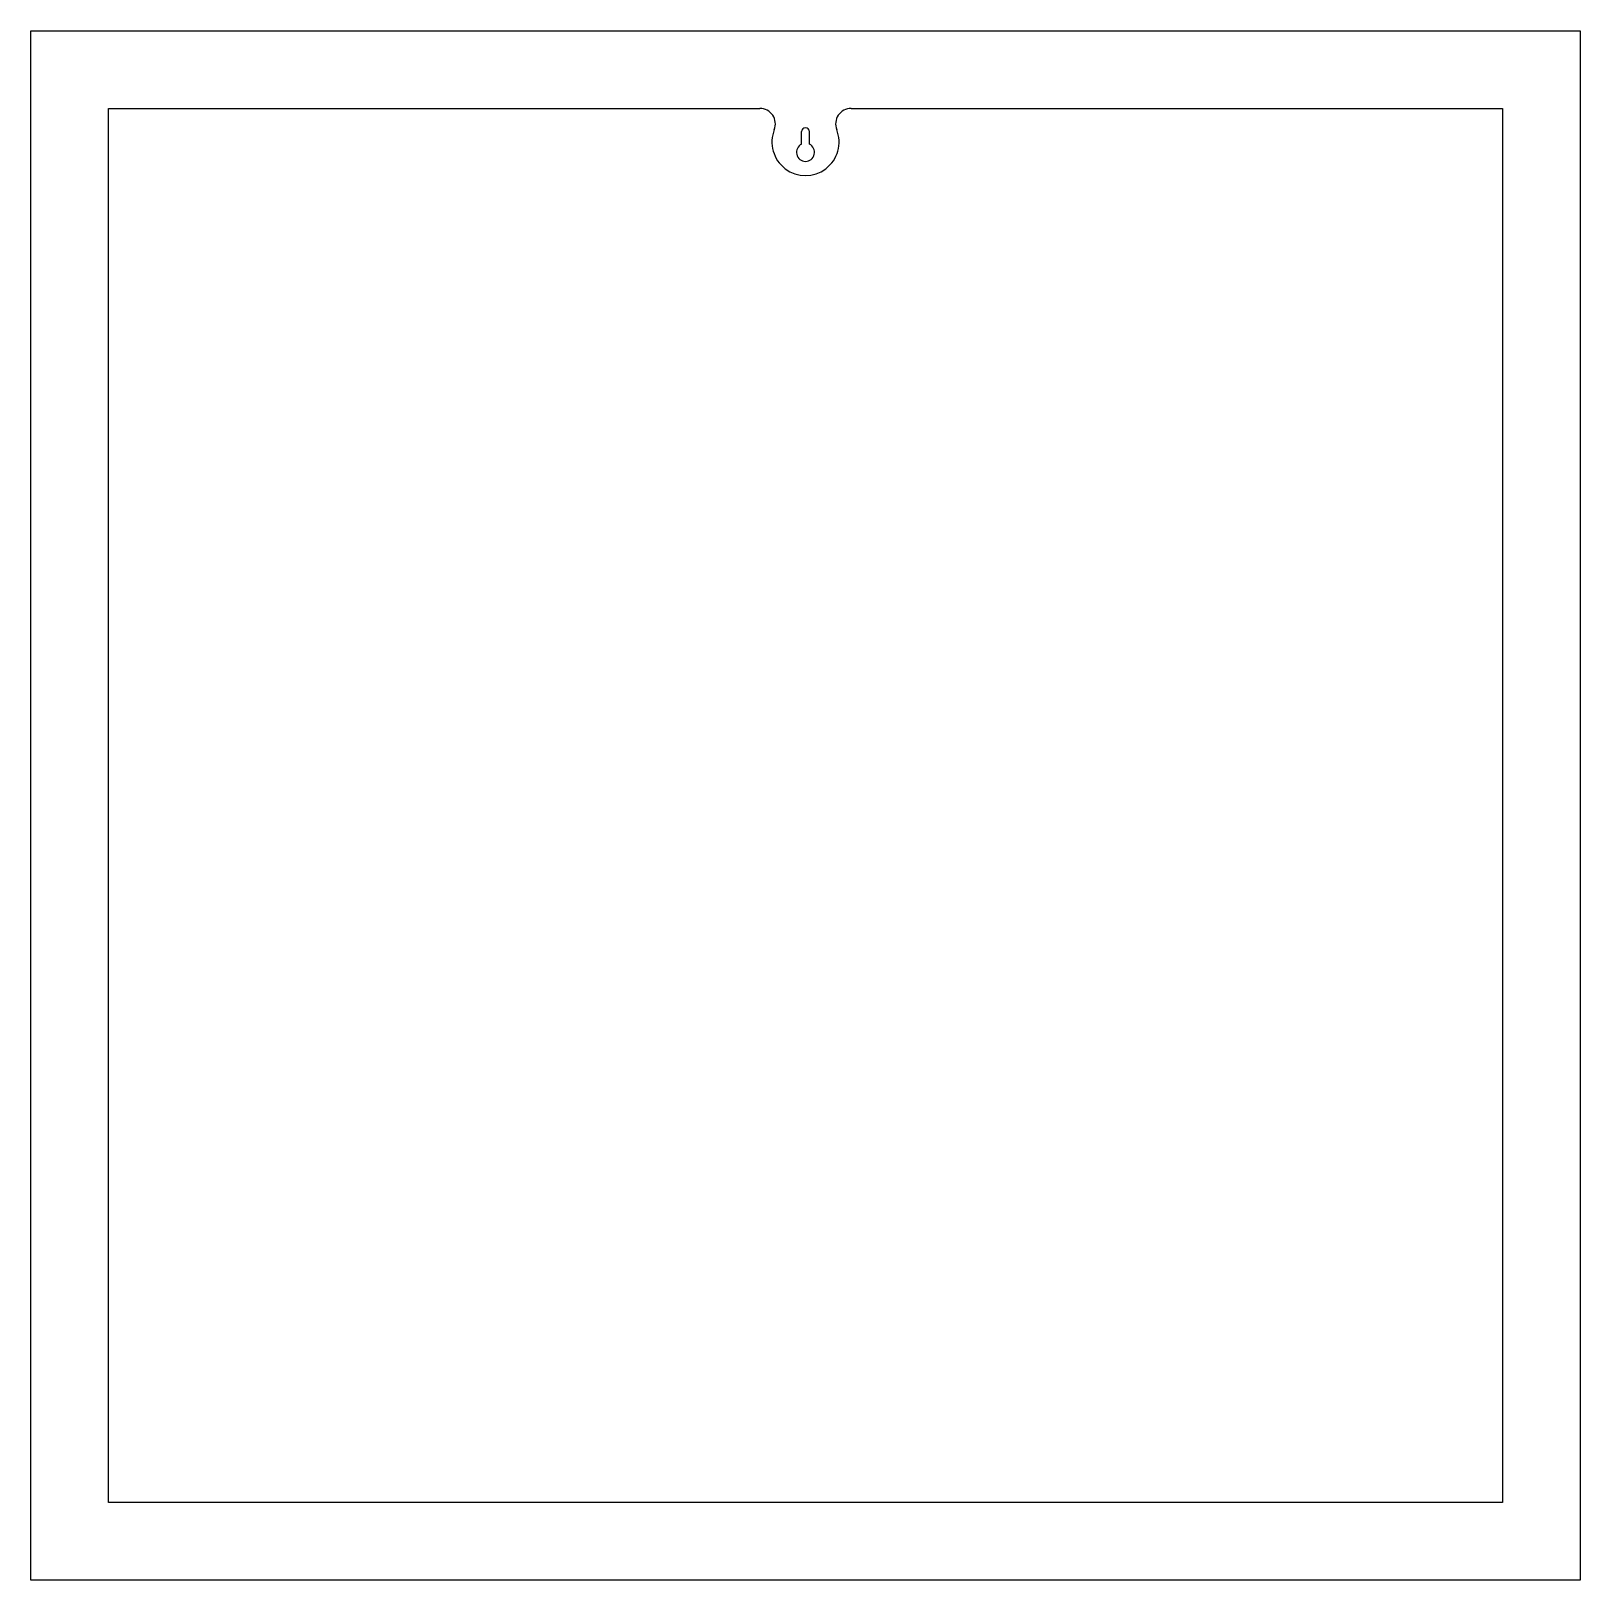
# Model space of a CAD drawing. Header units: millimetres. Extents: x 338 to 938, y -70 to 530.
import ezdxf

# ---------------------------------------------------------------- set-up
doc = ezdxf.new("R2010")
doc.units = ezdxf.units.MM

msp = doc.modelspace()

# ---------------------------------------------------------------- linework, layer by layer
for p, q in [((338.02, 530.44), (938.02, 530.44)), ((338.02, -69.56), (338.02, 530.44)), ((938.02, 530.44), (938.02, -69.56)), ((368.02, -39.56), (368.02, 500.44)), ((368.02, 500.44), (620.35, 500.44)), ((655.68, 500.44), (908.02, 500.44)), ((908.02, 500.44), (908.02, -39.56)), ((636.52, 486.6), (636.52, 491.44)), ((639.52, 486.6), (639.52, 491.44)), ((908.02, -39.56), (368.02, -39.56)), ((938.02, -69.56), (338.02, -69.56))]:
    msp.add_line(p, q)
for centre, radius, start, end in [((620.35, 494.44), 6, 338.38173, 90), ((655.68, 494.44), 6, 90, 201.61827), ((638.02, 487.44), 13, 158.38173, 21.61827), ((638.02, 491.44), 1.5, 0, 180), ((638.02, 483.44), 3.5, 115.37693, 64.62307)]:
    msp.add_arc(centre, radius, start, end)

doc.saveas('drawing.dxf')
